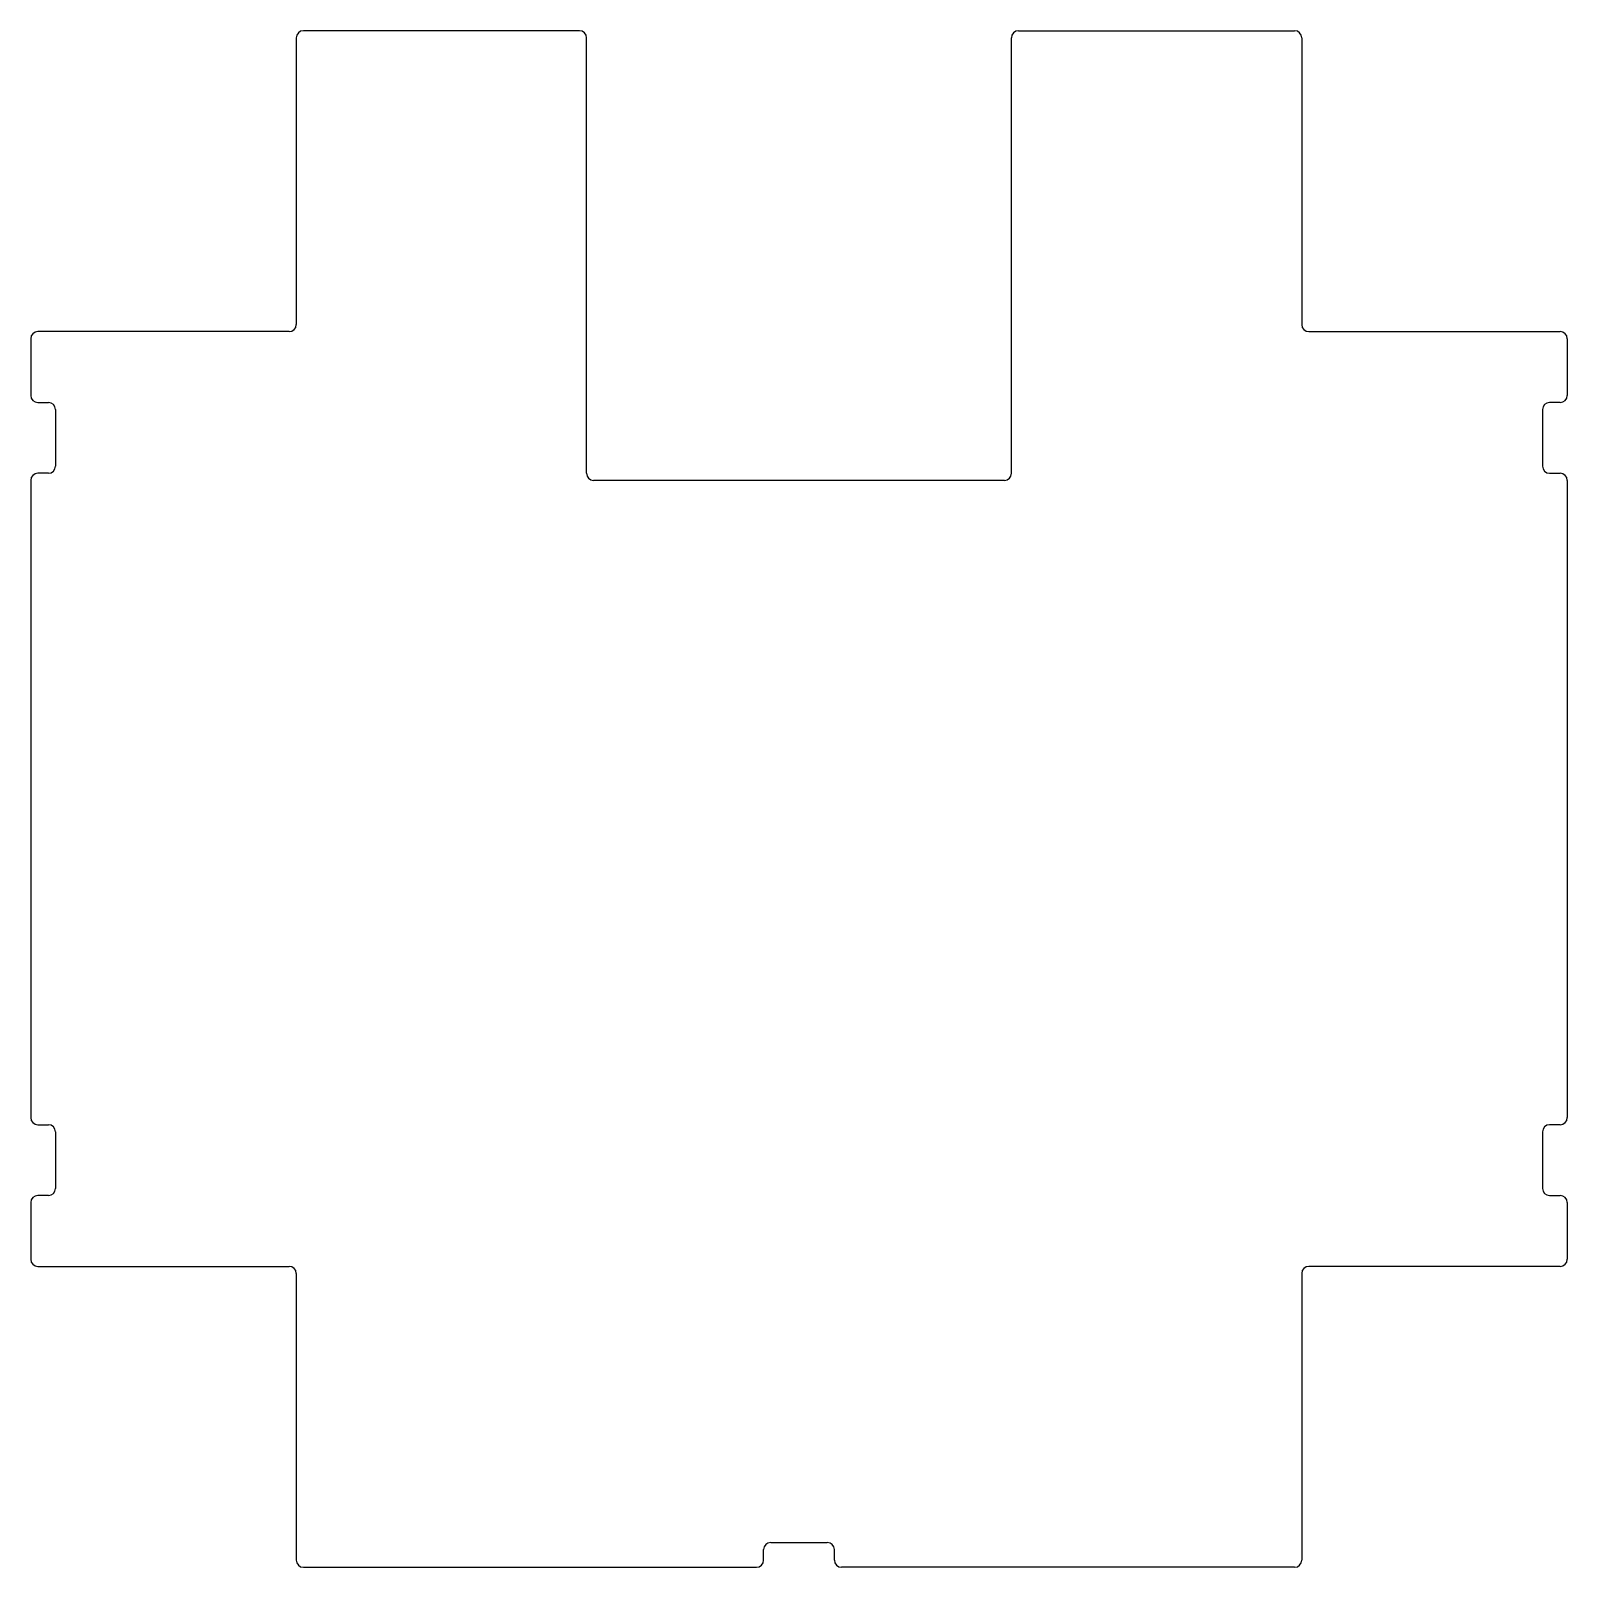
# Model space of a CAD drawing. Header units: millimetres. Extents: x -75 to 359, y -434 to 0.
import ezdxf

# ---------------------------------------------------------------- set-up
doc = ezdxf.new("R2010")
doc.units = ezdxf.units.MM

msp = doc.modelspace()

# ---------------------------------------------------------------- linework, layer by layer
at = {"color": 7, "linetype": 'Continuous', "lineweight": 25}
for p, q in [((80, 0), (2, 0)), ((204, 0), (282, 0)), ((0, -2), (0, -83)), ((82, -125), (82, -2)), ((202, -125), (202, -2)), ((284, -2), (284, -83)), ((-2, -85), (-73, -85)), ((286, -85), (357, -85)), ((-75, -87), (-75, -103)), ((359, -87), (359, -103)), ((-73, -105), (-70, -105)), ((-68, -107), (-68, -123)), ((352, -107), (352, -123)), ((357, -105), (354, -105)), ((-70, -125), (-73, -125)), ((354, -125), (357, -125)), ((-75, -127), (-75, -307)), ((200, -127), (84, -127)), ((359, -127), (359, -307)), ((-73, -309), (-70, -309)), ((-68, -311), (-68, -327)), ((352, -311), (352, -327)), ((357, -309), (354, -309)), ((-70, -329), (-73, -329)), ((354, -329), (357, -329)), ((-75, -331), (-75, -347)), ((359, -331), (359, -347)), ((-73, -349), (-2, -349)), ((0, -351), (0, -432)), ((284, -351), (284, -432)), ((357, -349), (286, -349)), ((132, -432), (132, -429)), ((134, -427), (150, -427)), ((152, -432), (152, -429)), ((2, -434), (130, -434)), ((282, -434), (154, -434))]:
    msp.add_line(p, q, dxfattribs=at)
for centre, start, end in [((2, -2), 90, 180), ((80, -2), 0, 90), ((204, -2), 90, 180), ((282, -2), 0, 90), ((-73, -87), 90, 180), ((-2, -83), 270, 0), ((286, -83), 180, 270), ((357, -87), 0, 90), ((-73, -103), 180, 270), ((357, -103), 270, 0), ((-70, -107), 0, 90), ((354, -107), 90, 180), ((-73, -127), 90, 180), ((-70, -123), 270, 0), ((84, -125), 180, 270), ((200, -125), 270, 0), ((354, -123), 180, 270), ((357, -127), 0, 90), ((-73, -307), 180, 270), ((357, -307), 270, 360), ((-70, -311), 0, 90), ((354, -311), 90, 180), ((-73, -331), 90, 180), ((-70, -327), 270, 360), ((354, -327), 180, 270), ((357, -331), 0, 90), ((-73, -347), 180, 270), ((357, -347), 270, 360), ((-2, -351), 0, 90), ((286, -351), 90, 180), ((134, -429), 90, 180), ((150, -429), 0, 90), ((2, -432), 180, 270), ((130, -432), 270, 0), ((154, -432), 180, 270), ((282, -432), 270, 360)]:
    msp.add_arc(centre, 2, start, end, dxfattribs=at)

doc.saveas('drawing.dxf')
